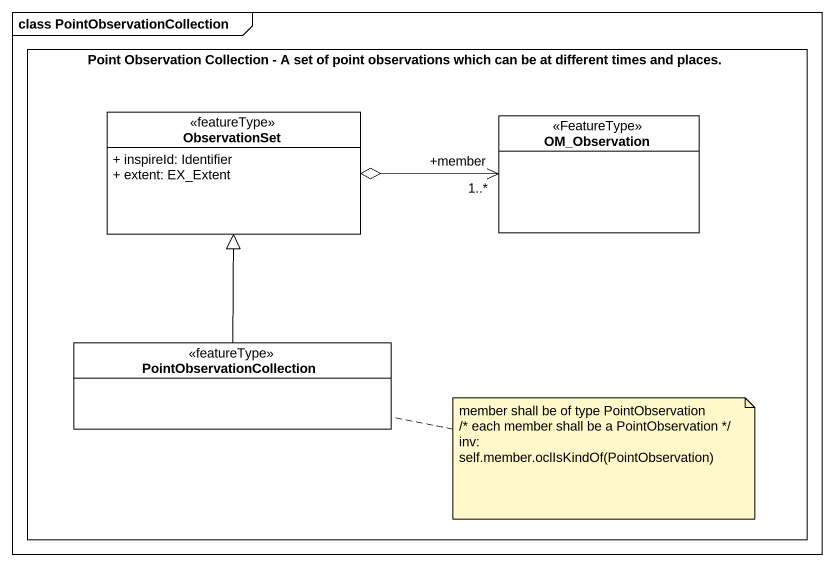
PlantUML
@startuml
mainframe class PointObservationCollection
hide circle
hide empty members
skinparam classAttributeIconSize 0
rectangle "Point Observation Collection - A set of point observations which can be at different times and places." as Point_Observation #FFFFFF {
  class ObservationSet <<featureType>> #FFFFFF {
    + inspireId: Identifier
    + extent: EX_Extent
  }
  class OM_Observation <<FeatureType>> #FFFFFF
  class PointObservationCollection <<featureType>> #FFFFFF
}
ObservationSet o-right-> "+member\n1..*" OM_Observation
PointObservationCollection -up-|> ObservationSet
note right of PointObservationCollection
  member shall be of type PointObservation
  /* each member shall be a PointObservation */
  inv: self.member.oclIsKindOf(PointObservation)
end note
@enduml
